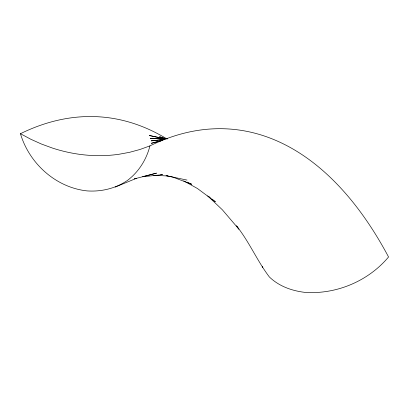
<?xml version="1.0" encoding="UTF-8"?>
<svg xmlns="http://www.w3.org/2000/svg" width="409" height="409" viewBox="0 0 409 409"><rect width="100%" height="100%" fill="white"/><g stroke="black" fill="none" stroke-linecap="round" stroke-linejoin="round"><path stroke-width="0.61" d="M236.392 225.727C249.183 241.653 257.062 260.732 269.362 276.965C278.989 286.264 291.868 290.835 304.966 292.379C336.336 294.557 368.345 281.116 388.55 256.98A557.922 277.42 -84.6 0 0 149.939 145.875C146.478 159.602 138.717 171.913 127.388 180.481C115.522 188.508 101.263 191.903 87.035 190.901C55.828 187.526 29.264 163.477 20.45 133.702A557.922 277.42 -84.6 0 1 166.581 138.728M115.18 187.102L136.284 178.38L134.489 178.845M149.939 145.875L139.883 149.515L129.495 152.327L118.82 154.295A188.498 158.186 67.5 0 1 52.388 148.048L41.503 144.06L30.839 139.264L20.45 133.702M161.8 140.461L151.33 143.303L162.797 140.333M134.673 178.799L156.535 173.135L142.577 176.754L162.552 174.658L160.645 174.694M164.418 139.459L151.182 140.844L162.204 139.694M167.649 138.717L161.437 138.871L150.256 138.268L162.071 138.871M153.636 175.256L167.629 175.977M163.462 138.498L149.336 135.507L160.292 137.864L167.7 138.856M160.292 137.864L162.746 138.385M166.381 175.717L187.025 180.088M166.039 175.65L172.726 177.066L191.744 184.275L187.24 182.143M166.662 138.866L159.556 136.734L165.41 138.953M183.728 180.89L197.435 188.498L215.4 201.847L212.061 199.117M209.198 196.775L210.154 197.557M207.665 195.875L222.353 209.791L238.892 229.183L236.734 226.141M262.261 266.336L262.65 267.547"/></g></svg>
